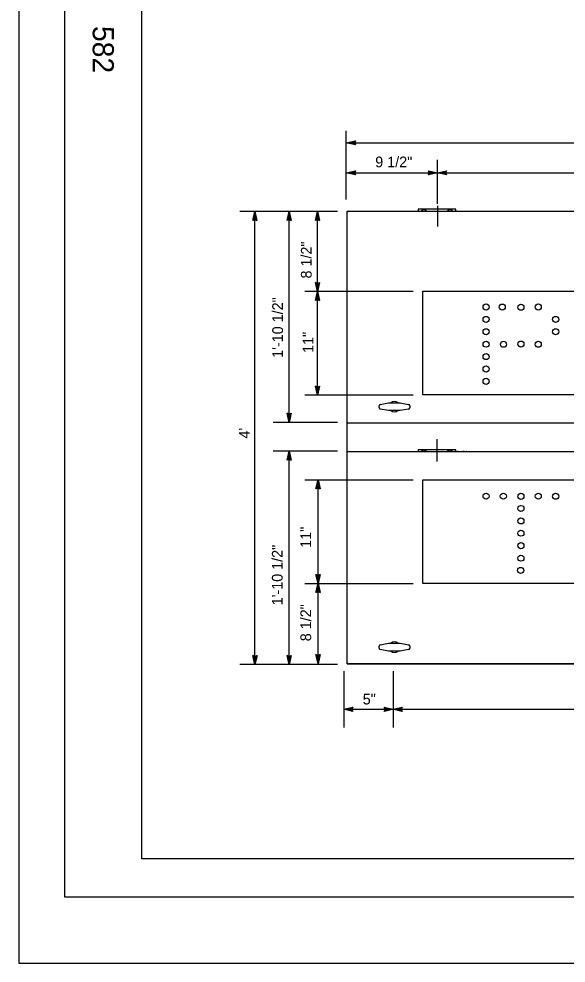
# Model space of a CAD drawing. Extents: x -894 to 866, y -472 to 714.
# Drawn here: x -894 to -537, y -472 to 143 of the extents above; entities that cross this region are included whole.
import ezdxf

# ---------------------------------------------------------------- set-up
doc = ezdxf.new("R2010")
doc.units = 0
for name, color, linetype in [('1 Control', 7, 'Continuous'), ('48 Elect Anno', 7, 'Continuous'), ('56 Stage 3 Anno', 7, 'Continuous'), ('57 Undefined', 7, 'Continuous'), ('60 Nongeo Data', 7, 'Continuous'), ('border_PLOTTING-ELEMENTS', 7, 'Continuous'), ('border_rw_22x34_Cut_Lines', 7, 'Continuous'), ('border_SHEET', 7, 'Continuous'), ('border_WITHIN-BORDER-anno', 7, 'Continuous')]:
    doc.layers.add(name, color=color, linetype=linetype)

# ---------------------------------------------------------------- blocks, each defined once
blk = doc.blocks.new('A$C37D')
at = {"layer": '1 Control'}
for p, q in [((-1.62, -0.1), (-1.62, 0.1)), ((-1.5, 0.25), (-0.62, 0.41)), ((-0.62, 0.41), (0.62, 0.41)), ((0.62, 0.41), (1.5, 0.25)), ((1.62, 0.1), (1.62, -0.1)), ((-0.62, -0.41), (-1.5, -0.25)), ((0.62, -0.41), (-0.62, -0.41)), ((1.5, -0.25), (0.62, -0.41))]:
    blk.add_line(p, q, dxfattribs=at)
for centre, radius, start, end in [((-1.48, 0.1), 0.15, 100.6197, 180), ((0, 0), 0.55, 48.5904, 131.4096), ((1.47, 0.1), 0.15, 0, 79.3803), ((-1.48, -0.1), 0.15, 180, 259.3803), ((0, 0), 0.55, 228.5904, 311.4096), ((1.47, -0.1), 0.15, 280.6197, 0)]:
    blk.add_arc(centre, radius, start, end, dxfattribs=at)

msp = doc.modelspace()

# ---------------------------------------------------------------- linework, layer by layer
at = {"layer": '48 Elect Anno'}
for p, q in [((-680.71, 25.73), (-680.71, 70.45)), ((-680.71, 62.61), (-89.64, 62.61)), ((-621.26, 22.86), (-621.26, 51.58)), ((-680.71, 43.09), (-621.26, 43.09)), ((-621.26, 43.09), (-147.39, 43.09)), ((-621.26, 21.48), (-621.26, 7.99)), ((-686.44, 17.87), (-750.11, 17.87)), ((-740.21, -277.67), (-740.21, 17.87)), ((-718, -119.71), (-718, 17.87)), ((-699.4, -34.38), (-699.4, 17.91)), ((-637.23, -34.36), (-707.66, -34.36)), ((-699.4, -102.04), (-699.4, -34.38)), ((-637.23, -102.02), (-707.66, -102.02)), ((-686.44, -119.71), (-728.27, -119.71)), ((-621.47, -145.29), (-621.47, -130.64)), ((-686.44, -138.39), (-728.27, -138.39)), ((-718, -277.67), (-718, -138.39)), ((-637.23, -157.39), (-707.66, -157.39)), ((-699.14, -224.81), (-699.14, -157.15)), ((-637.23, -225.05), (-707.66, -225.05)), ((-699.14, -277.1), (-699.14, -224.81)), ((-686.44, -277.67), (-750.11, -277.67)), ((-682.41, -281.93), (-682.41, -318.74)), ((-650.14, -281.93), (-650.14, -318.74)), ((-682.41, -306.88), (-650.14, -306.88)), ((-650.14, -306.88), (-120.21, -306.88))]:
    msp.add_line(p, q, dxfattribs=at)
for centre in [(-589.61, -44.47), (-579.09, -44.49), (-566.96, -44.58), (-555.62, -44.47), (-589.6, -52.54), (-544.3, -52.54), (-589.59, -60.59), (-544.31, -60.61), (-589.58, -68.7), (-578.28, -68.73), (-566.96, -68.62), (-555.64, -68.73), (-589.61, -76.78), (-589.58, -84.87), (-589.61, -92.95), (-589.61, -167.83), (-578.38, -167.84), (-566.96, -167.94), (-555.62, -167.83), (-544.31, -167.86), (-566.96, -175.87), (-566.96, -183.96), (-566.96, -191.98), (-566.96, -200.13), (-566.96, -208.29), (-567.1, -216.3)]:
    msp.add_circle(centre, 1.99, dxfattribs=at)
at = {"layer": '56 Stage 3 Anno'}
for points in [[(-674.8, 61.29), (-680.71, 62.61), (-674.8, 63.92), (-675.01, 63.57), (-679.34, 62.62), (-675.01, 61.64), (-675.22, 61.99), (-677.99, 62.61), (-675.22, 63.22), (-675.43, 62.87), (-676.63, 62.61), (-675.43, 62.34), (-675.59, 62.61), (-674.8, 63.92), (-675.59, 62.61)], [(-674.8, 61.29), (-680.71, 62.61), (-674.8, 63.92), (-675.01, 63.57), (-679.34, 62.62), (-675.01, 61.64), (-675.22, 61.99), (-677.99, 62.61), (-675.22, 63.22), (-675.43, 62.87), (-676.63, 62.61), (-675.43, 62.34), (-675.59, 62.61), (-674.8, 63.92), (-675.59, 62.61)], [(-674.8, 61.29), (-680.71, 62.61), (-674.8, 63.92), (-675.01, 63.57), (-679.34, 62.62), (-675.01, 61.64), (-675.22, 61.99), (-677.99, 62.61), (-675.22, 63.22), (-675.43, 62.87), (-676.63, 62.61), (-675.43, 62.34), (-675.59, 62.61), (-674.8, 63.92), (-675.59, 62.61)], [(-674.8, 41.77), (-680.71, 43.09), (-674.8, 44.39), (-675.01, 44.05), (-679.34, 43.09), (-675.01, 42.12), (-675.22, 42.46), (-677.99, 43.08), (-675.22, 43.7), (-675.43, 43.35), (-676.63, 43.08), (-675.43, 42.81), (-675.59, 43.09), (-674.8, 44.39), (-675.59, 43.09)], [(-627.17, 44.4), (-621.26, 43.09), (-627.17, 41.78), (-626.96, 42.12), (-622.63, 43.08), (-626.96, 44.05), (-626.75, 43.71), (-623.98, 43.09), (-626.75, 42.47), (-626.54, 42.82), (-625.34, 43.09), (-626.54, 43.36), (-626.38, 43.09), (-627.17, 41.78), (-626.38, 43.09)], [(-615.36, 41.77), (-621.26, 43.09), (-615.36, 44.39), (-615.57, 44.05), (-619.89, 43.09), (-615.56, 42.12), (-615.77, 42.46), (-618.54, 43.08), (-615.78, 43.7), (-615.99, 43.35), (-617.18, 43.08), (-615.98, 42.81), (-616.14, 43.09), (-615.36, 44.39), (-616.14, 43.09)], [(-741.53, 11.96), (-740.21, 17.87), (-738.9, 11.96), (-739.25, 12.17), (-740.2, 16.5), (-741.18, 12.17), (-740.83, 12.38), (-740.21, 15.15), (-739.6, 12.38), (-739.95, 12.59), (-740.21, 13.79), (-740.48, 12.59), (-740.21, 12.75), (-738.9, 11.96), (-740.21, 12.75)], [(-741.53, 11.96), (-740.21, 17.87), (-738.9, 11.96), (-739.25, 12.17), (-740.2, 16.5), (-741.18, 12.17), (-740.83, 12.38), (-740.21, 15.15), (-739.6, 12.38), (-739.95, 12.59), (-740.21, 13.79), (-740.48, 12.59), (-740.21, 12.75), (-738.9, 11.96), (-740.21, 12.75)], [(-719.32, 11.96), (-718, 17.87), (-716.69, 11.96), (-717.04, 12.17), (-718, 16.5), (-718.97, 12.17), (-718.62, 12.38), (-718, 15.15), (-717.39, 12.38), (-717.74, 12.59), (-718, 13.79), (-718.27, 12.59), (-718, 12.75), (-716.69, 11.96), (-718, 12.75)], [(-700.72, 12), (-699.4, 17.91), (-698.09, 12), (-698.44, 12.21), (-699.39, 16.54), (-700.37, 12.21), (-700.02, 12.42), (-699.4, 15.19), (-698.79, 12.42), (-699.14, 12.63), (-699.4, 13.83), (-699.67, 12.63), (-699.4, 12.79), (-698.09, 12), (-699.4, 12.79)], [(-698.08, -28.47), (-699.4, -34.38), (-700.71, -28.47), (-700.36, -28.68), (-699.4, -33.01), (-698.43, -28.68), (-698.78, -28.89), (-699.4, -31.66), (-700.01, -28.89), (-699.66, -29.1), (-699.4, -30.3), (-699.13, -29.1), (-699.4, -29.26), (-700.71, -28.47), (-699.4, -29.26)], [(-700.72, -40.28), (-699.4, -34.38), (-698.09, -40.29), (-698.44, -40.08), (-699.39, -35.75), (-700.37, -40.08), (-700.02, -39.87), (-699.4, -37.1), (-698.79, -39.87), (-699.14, -39.66), (-699.4, -38.46), (-699.67, -39.66), (-699.4, -39.5), (-698.09, -40.29), (-699.4, -39.5)], [(-698.08, -96.14), (-699.4, -102.04), (-700.71, -96.14), (-700.36, -96.35), (-699.4, -100.67), (-698.43, -96.35), (-698.78, -96.56), (-699.4, -99.32), (-700.01, -96.56), (-699.66, -96.77), (-699.4, -97.96), (-699.13, -96.76), (-699.4, -96.93), (-700.71, -96.14), (-699.4, -96.93)], [(-716.68, -113.8), (-718, -119.71), (-719.31, -113.8), (-718.96, -114.01), (-718, -118.34), (-717.03, -114.01), (-717.38, -114.22), (-718, -116.99), (-718.61, -114.22), (-718.26, -114.43), (-718, -115.63), (-717.73, -114.43), (-718, -114.59), (-719.31, -113.8), (-718, -114.59)], [(-719.32, -144.3), (-718, -138.39), (-716.69, -144.3), (-717.04, -144.09), (-718, -139.76), (-718.97, -144.09), (-718.62, -143.88), (-718, -141.11), (-717.39, -143.88), (-717.74, -143.67), (-718, -142.47), (-718.27, -143.67), (-718, -143.51), (-716.69, -144.3), (-718, -143.51)], [(-700.46, -163.05), (-699.14, -157.15), (-697.83, -163.05), (-698.18, -162.84), (-699.13, -158.52), (-700.11, -162.84), (-699.76, -162.64), (-699.14, -159.87), (-698.53, -162.63), (-698.88, -162.42), (-699.14, -161.23), (-699.41, -162.43), (-699.14, -162.26), (-697.83, -163.05), (-699.14, -162.26)], [(-697.82, -218.91), (-699.14, -224.81), (-700.45, -218.91), (-700.1, -219.12), (-699.14, -223.44), (-698.17, -219.11), (-698.52, -219.32), (-699.14, -222.09), (-699.75, -219.33), (-699.4, -219.54), (-699.13, -220.73), (-698.87, -219.53), (-699.14, -219.69), (-700.45, -218.91), (-699.14, -219.69)], [(-700.46, -230.72), (-699.14, -224.81), (-697.83, -230.72), (-698.18, -230.51), (-699.13, -226.18), (-700.11, -230.51), (-699.76, -230.3), (-699.14, -227.53), (-698.53, -230.3), (-698.88, -230.09), (-699.14, -228.89), (-699.41, -230.09), (-699.14, -229.93), (-697.83, -230.72), (-699.14, -229.93)], [(-738.89, -271.76), (-740.21, -277.67), (-741.52, -271.76), (-741.17, -271.97), (-740.21, -276.3), (-739.24, -271.97), (-739.59, -272.18), (-740.21, -274.95), (-740.82, -272.18), (-740.47, -272.39), (-740.2, -273.59), (-739.94, -272.39), (-740.21, -272.55), (-741.52, -271.76), (-740.21, -272.55)], [(-716.68, -271.76), (-718, -277.67), (-719.31, -271.76), (-718.96, -271.97), (-718, -276.3), (-717.03, -271.97), (-717.38, -272.18), (-718, -274.95), (-718.61, -272.18), (-718.26, -272.39), (-718, -273.59), (-717.73, -272.39), (-718, -272.55), (-719.31, -271.76), (-718, -272.55)], [(-697.82, -271.19), (-699.14, -277.1), (-700.45, -271.19), (-700.1, -271.4), (-699.14, -275.73), (-698.17, -271.4), (-698.52, -271.61), (-699.14, -274.38), (-699.75, -271.61), (-699.4, -271.82), (-699.13, -273.02), (-698.87, -271.82), (-699.14, -271.98), (-700.45, -271.19), (-699.14, -271.98)], [(-676.5, -308.2), (-682.41, -306.88), (-676.5, -305.57), (-676.71, -305.92), (-681.04, -306.88), (-676.71, -307.85), (-676.92, -307.5), (-679.69, -306.88), (-676.92, -306.27), (-677.13, -306.62), (-678.33, -306.88), (-677.13, -307.15), (-677.29, -306.88), (-676.5, -305.57), (-677.29, -306.88)], [(-656.04, -305.56), (-650.14, -306.88), (-656.04, -308.19), (-655.83, -307.84), (-651.5, -306.88), (-655.83, -305.91), (-655.62, -306.26), (-652.85, -306.88), (-655.62, -307.49), (-655.41, -307.14), (-654.21, -306.88), (-655.42, -306.61), (-655.25, -306.88), (-656.04, -308.19), (-655.25, -306.88)], [(-644.23, -308.2), (-650.14, -306.88), (-644.23, -305.57), (-644.44, -305.92), (-648.77, -306.88), (-644.44, -307.85), (-644.65, -307.5), (-647.42, -306.88), (-644.65, -306.27), (-644.86, -306.62), (-646.06, -306.88), (-644.86, -307.15), (-645.02, -306.88), (-644.23, -305.57), (-645.02, -306.88)]]:
    msp.add_lwpolyline(points, close=True, dxfattribs=at)
at = {"layer": '57 Undefined'}
for p, q in [((-629.13, 19.32), (-629.13, 18.75)), ((-629.13, 18.75), (-629.13, 18.17)), ((-614.14, 19.32), (-614.14, 18.75)), ((-614.14, 18.75), (-614.14, 18.17)), ((-629.13, -137.54), (-629.13, -138.1)), ((-629.13, -138.1), (-629.13, -138.69)), ((-614.14, -137.54), (-614.14, -138.1)), ((-614.14, -138.1), (-614.14, -138.69)), ((-609.95, -138.69), (-609.95, -138.69)), ((-609.58, -138.69), (-609.95, -138.69)), ((-609.58, -138.69), (-602.2, -138.69)), ((-609.21, -138.69), (-602.57, -138.69)), ((-608.87, -138.69), (-608.87, -138.69)), ((-608.56, -138.69), (-607.79, -138.69)), ((-608.56, -138.69), (-608.56, -138.69)), ((-608.56, -138.69), (-607.79, -138.69)), ((-608.5, -138.69), (-603.27, -138.69)), ((-608.5, -138.69), (-603.27, -138.69)), ((-608.45, -138.69), (-607.52, -138.69)), ((-607.67, -138.69), (-608.23, -138.69)), ((-608.01, -138.69), (-608.23, -138.69)), ((-608.23, -138.69), (-608.23, -138.69)), ((-607.79, -138.69), (-608.01, -138.69)), ((-607.79, -138.69), (-604.72, -138.69)), ((-607.79, -138.69), (-604.72, -138.69)), ((-607.79, -138.69), (-607.79, -138.69)), ((-607.67, -138.69), (-604.84, -138.69)), ((-607.64, -138.69), (-606.72, -138.69)), ((-604.62, -138.69), (-603.7, -138.69)), ((-603.92, -138.69), (-604.47, -138.69)), ((-604.35, -138.69), (-603.58, -138.69)), ((-604.35, -138.69), (-603.58, -138.69)), ((-603.92, -138.69), (-604.13, -138.69)), ((-603.92, -138.69), (-603.92, -138.69)), ((-603.58, -138.69), (-603.58, -138.69)), ((-603.27, -138.69), (-603.27, -138.69)), ((-602.2, -138.69), (-602.57, -138.69)), ((-602.2, -138.69), (-602.2, -138.69))]:
    msp.add_line(p, q, dxfattribs=at)
for points in [[(-633.94, 18.17), (-609.33, 18.17), (-609.33, 19.32), (-633.94, 19.32)], [(-633.94, -138.69), (-609.33, -138.69), (-609.33, -137.54), (-633.94, -137.54)]]:
    msp.add_lwpolyline(points, close=True, dxfattribs=at)
for centre in [(-630.09, 16.66), (-613.18, 16.66), (-630.09, -140.2), (-613.18, -140.2)]:
    msp.add_arc(centre, 2.31, 40.79339, 139.20661, dxfattribs=at)
at = {"layer": '60 Nongeo Data'}
for p, q in [((-680.07, -277.1), (-680.07, 18.17)), ((-680.07, 18.17), (-89.55, 18.17)), ((-680.07, -277.1), (-89.55, -277.1))]:
    msp.add_line(p, q, dxfattribs=at)
for points in [[(-680.07, -119.47), (-680.07, 17.4)], [(-679.3, 18.17), (-90.32, 18.17)], [(-90.32, -120.24), (-679.3, -120.24)], [(-680.07, -276.33), (-680.07, -139.46)], [(-679.3, -138.69), (-90.32, -138.69)], [(-90.32, -277.1), (-679.3, -277.1)]]:
    msp.add_lwpolyline(points, dxfattribs=at)
for points in [[(-630.86, -34.12), (-138.76, -34.12), (-138.76, -101.78), (-630.86, -101.78)], [(-630.86, -157.15), (-138.76, -157.15), (-138.76, -224.81), (-630.86, -224.81)]]:
    msp.add_lwpolyline(points, close=True, dxfattribs=at)
for centre, start, end in [((-679.3, 17.4), 90, 180), ((-679.3, -119.47), 180, 270), ((-679.3, -139.46), 90, 180), ((-679.3, -276.33), 180, 270)]:
    msp.add_arc(centre, 0.769, start, end, dxfattribs=at)
at = {"layer": 'border_PLOTTING-ELEMENTS'}
for points in [[(-894.04, -472.43), (865.96, -472.43), (865.96, 713.58), (-894.04, 713.58)], [(-864.04, 670.58), (835.96, 670.58), (835.96, -429.43), (-864.04, -429.43)]]:
    msp.add_lwpolyline(points, close=True, dxfattribs=at)
at = {"layer": 'border_rw_22x34_Cut_Lines'}
msp.add_lwpolyline([(-864.04, 670.58), (835.96, 670.58), (835.96, -429.43), (-864.04, -429.43)], close=True, dxfattribs=at)
at = {"layer": 'border_SHEET'}
for p, q in [((-814.04, -404.43), (-814.04, 645.57)), ((810.96, -404.43), (-814.04, -404.43))]:
    msp.add_line(p, q, dxfattribs=at)

# ---------------------------------------------------------------- block references
at = {"layer": '57 Undefined', "xscale": 6.1513179581385335, "yscale": 6.1513179581385335}
for p in [(-649.32, -109.48), (-649.32, -266.34)]:
    msp.add_blockref('A$C37D', p, dxfattribs=at)

# ---------------------------------------------------------------- texts
at = {"layer": '48 Elect Anno'}
for s, p in [('9 1/2"', (-661.86, 46.68)), ('5"', (-669.99, -303.71))]:
    msp.add_text(s, height=7, dxfattribs=at).set_placement(p)
for s, p in [('8 1/2"', (-703.28, -25.85)), ('1\'-10 1/2"', (-721.96, -77.58)), ('11"', (-702.08, -74.38)), ("4'", (-743.57, -130.26)), ('11"', (-703.63, -201.51)), ('1\'-10 1/2"', (-722.19, -239)), ('8 1/2"', (-703.6, -262.47))]:
    msp.add_text(s, height=7, rotation=90, dxfattribs=at).set_placement(p)
at = {"layer": 'border_WITHIN-BORDER-anno'}
msp.add_text('582', height=13.78, rotation=270, dxfattribs=at).set_placement((-845.95, 138.86))

doc.saveas('drawing.dxf')
